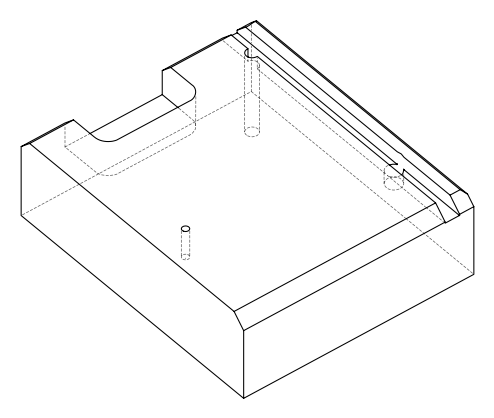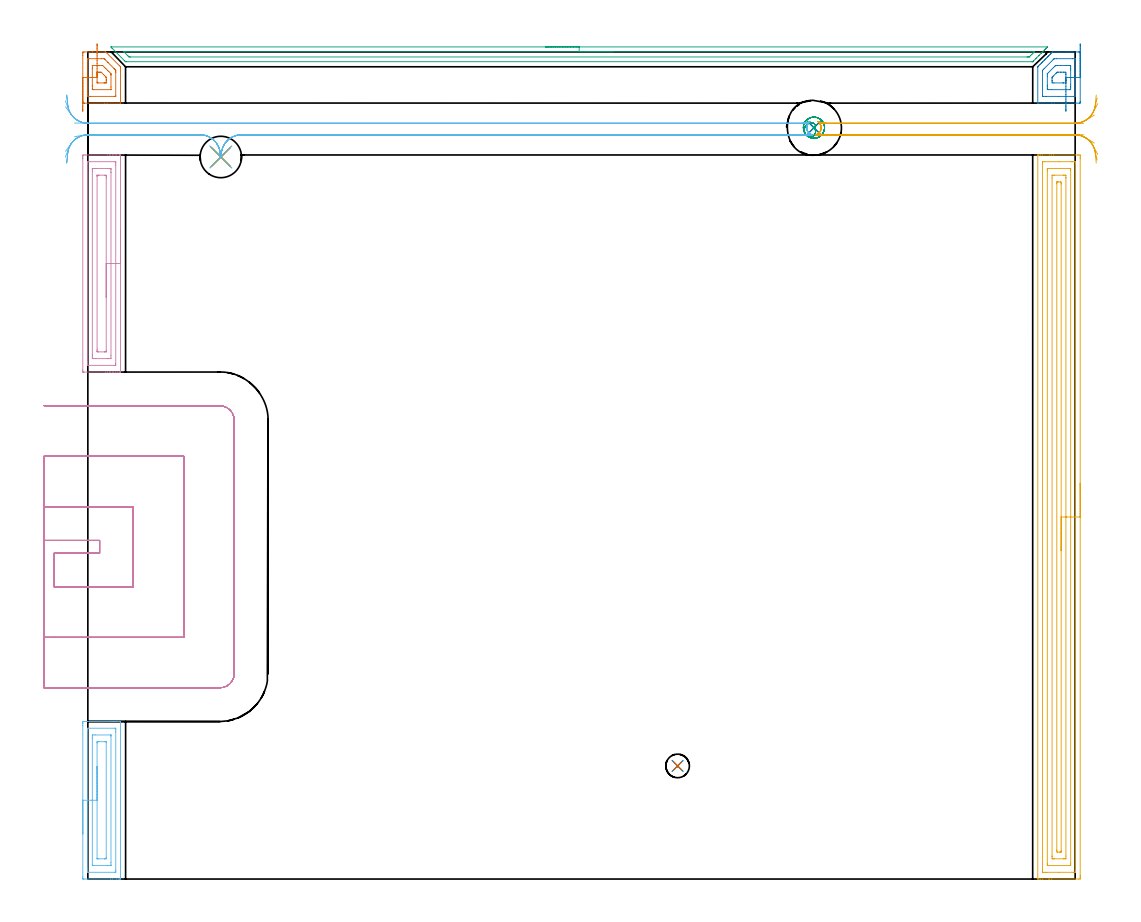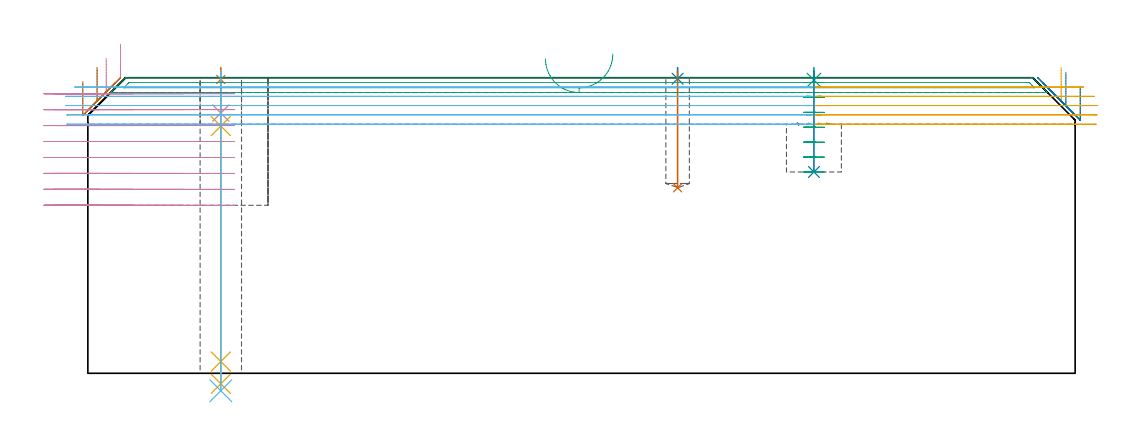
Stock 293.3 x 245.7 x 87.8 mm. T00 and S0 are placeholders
(PLAN: 18 operations, 9 tool changes, 38.6 min)
(1 SPOT_DRILL | STEP1HOLE | NXT0321_9005460120000 | 0.03 min | 2 mm3)
(2 SPOT_DRILL_1 | STEP1POCKET | NXT0321_9005460120000 | 0.03 min | 0 mm3)
(3 SPOT_DRILL_2 | STEP1POCKET_1 | NXT0321_9005460120000 | 0.03 min | 3 mm3)
(4 DRILL_BLIND_HOLE_INTO_CENTER | STEP1HOLE | NXT0301_041 | 0.05 min | 368 mm3)
(5 GUN_DRILL_THROUGH_HOLE | STEP1HOLE | UGT0307_003 | 0.44 min | 2993 mm3)
(6 DRILL_TO_ENLARGE_THROUGH_HOLE | STEP1HOLE | UGT0301_232 | 0.38 min | 7051 mm3)
(7 DRILL_BLIND_HOLE_INTO_CENTER_1 | STEP1POCKET | NXT0301_041 | 0.14 min | 1219 mm3)
(8 DRILL_BLIND_HOLE_INTO_CENTER_2 | STEP1POCKET_1 | NXT0301_128 | 0.12 min | 3036 mm3)
(9 MILL_ROUGH_BLIND_HOLE_CONTOUR | STEP1POCKET_1 | NXT0201_013 | Spiral | 0.91 min | 2800 mm3)
(10 AREA_MILL | FG_CHAMFER_SURFACE | UGT0205_001 | 2.34 min | 4838 mm3)
(11 AREA_MILL_1 | FG_CHAMFER_SURFACE_1 | UGT0205_001 | 8.83 min | 17605 mm3)
(12 AREA_MILL_2 | FG_CHAMFER_SURFACE_2 | UGT0205_001 | 1.77 min | 3329 mm3)
(13 AREA_MILL_3 | FG_CHAMFER_SURFACE_3 | UGT0205_001 | 0.73 min | 1289 mm3)
(14 AREA_MILL_4 | FG_CHAMFER_SURFACE_4 | UGT0205_001 | 0.79 min | 1636 mm3)
(15 AREA_MILL_5 | FG_CHAMFER_SURFACE_5 | UGT0205_001 | 4.56 min | 2637 mm3)
(16 MILL_SLOT | SLOT_PARTIAL_RECTANGULAR | UGT0201_094 | Follow Part, ap 5, ae 75% | 10.93 min | 206378 mm3)
(17 MILL_RECTANGULAR_SLOT | SLOT_RECTANGULAR | NXT0201_011 | Follow Part, ap 3, ae 75% | 1.83 min | 14105 mm3)
(18 MILL_RECTANGULAR_SLOT_1 | SLOT_RECTANGULAR_1 | NXT0201_011 | Follow Part, ap 3, ae 75% | 4.69 min | 42992 mm3)
(TOOL NXT0321_9005460120000 | NC Spot Drill, 142deg, 12mm, Carbide, Uncoated | D12 PA142 FL30 Z2)
(TOOL NXT0301_041 | Carbide Drill 7mm [860.1-0700-035A1-MM 2214] | D7 PA140 FL53 Z2)
(TOOL UGT0307_003 | Gun Drill 7 mm | D7 PA130 FL24 Z1)
(TOOL UGT0301_232 | Twist Drill 12.3 mm | D12.3 PA118 FL97 Z2)
(TOOL NXT0301_128 | Carbide Drill 12mm [861.1-1200-036A1-GP GC34] | D12 PA150 FL37.4 Z2)
(TOOL NXT0201_013 | ENDMILL 10mm | D10 FL30 Z4)
(TOOL UGT0205_001 | Chamfer Mill 20 x 3 x 45 deg. | D20 FL50 Z2)
(TOOL UGT0201_094 | End mill 20 mm | D20 FL38 Z4)
(TOOL NXT0201_011 | ENDMILL 12mm [2P460-1200-NA 1630] | D12 FL38 Z6)
(OP 1 SPOT_DRILL)
G17 G21 G94 G90
T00 M6
G54
G17 G0 G90 X39.5 Y214.5 S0 M3
G43 Z97.8 H0
G94 G81 G98 Z87.271 F250. R90.8
G80
M5
M2
(OP 2 SPOT_DRILL_1)
G17 G21 G94 G90
T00 M6
G54
G17 G0 G90 X175.2 Y33.6 S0 M3
G43 Z97.8 H0
G94 G81 G98 Z87.499 F250. R90.8
G80
M5
M2
(OP 3 SPOT_DRILL_2)
G17 G21 G94 G90
T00 M6
G54
G17 G0 G90 X215.7 Y223.2 S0 M3
G43 Z97.8 H0
G94 G81 G98 Z87.098 F250. R90.8
G80
M5
M2
(OP 4 DRILL_BLIND_HOLE_INTO_CENTER)
G17 G21 G94 G90
T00 M6
G54
G17 G0 G90 X39.5 Y214.5 S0 M3
G43 Z97.8 H1
G94 G81 G98 Z77.3 F250. R89.8
G80
M5
M2
(OP 5 GUN_DRILL_THROUGH_HOLE)
G17 G21 G94 G90
T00 M6
G54
G17 G0 G90 X39.5 Y214.5 M8
G43 Z97.8 H0
Z86.415
S716 M3
G94 G1 Z73.442 F125. M26
G4 X.084
Z3.5 F250.
G4 X.084
Z-3.132 F125.
G4 X.084
M5
M9
G0 Z86.415
Z97.8
M2
(OP 6 DRILL_TO_ENLARGE_THROUGH_HOLE)
G17 G21 G94 G90
T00 M6
G54
G17 G0 G90 X39.5 Y214.5 S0 M3
G43 Z97.8 H0
G94 G73 G98 Z-5.195 F250. Q11.624 R89.8
G80
M5
M2
(OP 7 DRILL_BLIND_HOLE_INTO_CENTER_1)
G17 G21 G94 G90
T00 M6
G54
G17 G0 G90 X175.2 Y33.6 S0 M3
G43 Z97.8 H1
G94 G81 G98 Z55.1 F250. R89.8
G80
M5
M2
(OP 8 DRILL_BLIND_HOLE_INTO_CENTER_2)
G17 G21 G94 G90
T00 M6
G54
G17 G0 G90 X215.7 Y223.2 S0 M3
G43 Z97.8 H1
G94 G81 G98 Z59.8 F250. R89.8
G80
M5
M2
(OP 9 MILL_ROUGH_BLIND_HOLE_CONTOUR)
G17 G21 G94 G90
T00 M6
G54
G17 G0 G90 X215.7 Y223.2 S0 M3
G43 Z97.8 H0
Z86.371
G94 G3 X216.153 Y223.89 R0.494 F250.
X215.074 Y224.645 R1.257
X213.012 Y223.348 R2.094
X213.544 Y220.904 R2.207
X217.996 Y221.044 R3.15
X213.544 Y220.904 R-3.15
X215.77 Y220.974 R1.575
X215.7 Y223.2 R1.575
G0 Z81.943
G3 X216.153 Y223.89 R0.494
X215.074 Y224.645 R1.257
X213.012 Y223.348 R2.094
X213.544 Y220.904 R2.207
X217.996 Y221.044 R3.15
X213.544 Y220.904 R-3.15
X215.77 Y220.974 R1.575
X215.7 Y223.2 R1.575
G0 Z77.514
G3 X216.153 Y223.89 R0.494
X215.074 Y224.645 R1.257
X213.012 Y223.348 R2.094
X213.544 Y220.904 R2.207
X217.996 Y221.044 R3.15
X213.544 Y220.904 R-3.15
X215.77 Y220.974 R1.575
X215.7 Y223.2 R1.575
G0 Z73.086
G3 X216.153 Y223.89 R0.494
X215.074 Y224.645 R1.257
X213.012 Y223.348 R2.094
X213.544 Y220.904 R2.207
X217.996 Y221.044 R3.15
X213.544 Y220.904 R-3.15
X215.77 Y220.974 R1.575
X215.7 Y223.2 R1.575
G0 Z68.657
G3 X216.153 Y223.89 R0.494
X215.074 Y224.645 R1.257
X213.012 Y223.348 R2.094
X213.544 Y220.904 R2.207
X217.996 Y221.044 R3.15
X213.544 Y220.904 R-3.15
X215.77 Y220.974 R1.575
X215.7 Y223.2 R1.575
G0 Z64.229
G3 X216.153 Y223.89 R0.494
X215.074 Y224.645 R1.257
X213.012 Y223.348 R2.094
X213.544 Y220.904 R2.207
X217.996 Y221.044 R3.15
X213.544 Y220.904 R-3.15
X215.77 Y220.974 R1.575
X215.7 Y223.2 R1.575
G0 Z59.8
G3 X216.153 Y223.89 R0.494
X215.074 Y224.645 R1.257
X213.012 Y223.348 R2.094
X213.544 Y220.904 R2.207
X217.996 Y221.044 R3.15
X213.544 Y220.904 R-3.15
X215.77 Y220.974 R1.575
X215.7 Y223.2 R1.575
G0 Z97.8
M5
M2
(OP 10 AREA_MILL)
G17 G21 G94 G90
T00 M6
G54
G17 G0 G90 X9.7 Y192.85 S1061 M3
G43 Z97.8 H0
G94 G1 Y192.812 Z96.928 F250.
Y192.698 Z96.063
Y192.509 Z95.212
Y192.247 Z94.38
Y191.913 Z93.574
Y191.51 Z92.8
Y191.042 Z92.064
Y190.51 Z91.372
Y189.921 Z90.729
Y189.278 Z90.14
Y188.586 Z89.608
Y187.85 Z89.14
Y187.076 Z88.737
Y186.27 Z88.403
Y185.438 Z88.141
Y184.586 Z87.952
Y183.722 Z87.838
Y182.85 Z87.8
Y150.749
X9.698 Y150.61 Z87.789
X9.585 Y150.603 Z87.677
X9.464 Y150.6 Z87.563
X8.762 Z86.861
X8.182 Z86.282
X7.598 Z85.694
X7.306 Z85.402
X6.723 Z84.82
X6.431 Z84.528
X5.849 Z83.943
X5.266 Z83.361
X-1.147 Z76.95
X-1.442 Y150.604 Z76.655
X-1.492 Y150.61 Z76.605
X-1.499 Y150.662 Z76.599
X-1.5 Y151.195 Z76.6
Y213.974
X-1.499 Y214.505 Z76.601
X-1.496 Y214.861 Z76.602
X-1.493 Y215.09 Z76.605
X-1.147 Y215.094 Z76.95
X-0.563 Y215.1 Z77.534
X5.849 Z83.943
X6.431 Z84.528
X6.723 Z84.82
X7.306 Z85.402
X7.598 Z85.694
X8.182 Z86.282
X8.472 Z86.572
X9.347 Z87.446
X9.464 Z87.563
X9.585 Y215.097 Z87.677
X9.698 Y215.09 Z87.789
X9.7 Y214.951 Z87.8
Y182.85
X8.286 Z86.386
X8.285 Y153.169 Z86.385
X8.284 Y152.978 Z86.384
X8.28 Y152.629 Z86.38
X8.279 Y152.614 Z86.379
X8.256 Y152.61 Z86.356
X8.191 Y152.604 Z86.291
X8.092 Y152.601 Z86.192
X0.098 Z78.198
X-0.037 Y152.604 Z78.063
X-0.061 Y152.607 Z78.039
X-0.079 Y152.613 Z78.021
X-0.08 Y152.641 Z78.02
X-0.084 Y152.787 Z78.016
X-0.085 Y152.978 Z78.015
X-0.086 Y153.68 Z78.014
X-0.085 Y212.531 Z78.015
X-0.084 Y212.722 Z78.016
X-0.08 Y213.071 Z78.02
X-0.079 Y213.086 Z78.021
X-0.056 Y213.09 Z78.044
X0.009 Y213.096 Z78.109
X0.108 Y213.099 Z78.208
X8.102 Z86.202
X8.237 Y213.096 Z86.337
X8.261 Y213.093 Z86.361
X8.279 Y213.087 Z86.379
X8.28 Y213.059 Z86.38
X8.284 Y212.914 Z86.384
X8.285 Y212.722 Z86.385
X8.286 Y212.02 Z86.386
Y182.85
X6.872 Z84.972
X6.871 Y155.503 Z84.971
X6.866 Y154.762 Z84.966
X6.865 Y154.618 Z84.965
X6.723 Y154.61 Z84.823
X6.007 Y154.601 Z84.107
X5.849 Y154.6 Z83.949
X2.351 Z80.451
X1.632 Y154.603 Z79.732
X1.477 Y154.61 Z79.577
X1.335 Y154.62 Z79.435
X1.332 Y154.762 Z79.432
X1.33 Y154.911 Z79.43
X1.328 Y155.653 Z79.428
Y155.805
X1.329 Y210.197 Z79.429
X1.334 Y210.938 Z79.434
X1.336 Y211.082 Z79.436
X1.477 Y211.09 Z79.577
X2.193 Y211.099 Z80.293
X2.351 Y211.1 Z80.451
X5.849 Z83.949
X6.568 Y211.097 Z84.668
X6.723 Y211.09 Z84.823
X6.865 Y211.08 Z84.965
X6.868 Y210.938 Z84.968
X6.87 Y210.789 Z84.97
X6.871 Y210.047 Z84.971
X6.872 Y209.896 Z84.972
Y182.85
X5.457 Z83.557
Y156.945
X5.455 Y156.78 Z83.555
X5.452 Y156.65 Z83.552
X5.451 Y156.615 Z83.551
X5.435 Y156.61 Z83.535
X5.385 Y156.607 Z83.485
X4.974 Y156.6 Z83.074
X4.92 Z83.02
X3.171 Y156.601 Z81.271
X2.823 Y156.61 Z80.923
X2.749 Y156.617 Z80.849
X2.746 Y156.668 Z80.846
X2.745 Y156.722 Z80.845
X2.743 Y157.037 Z80.843
Y157.437
Y208.755
X2.745 Y208.92 Z80.845
X2.748 Y209.05 Z80.848
X2.749 Y209.085 Z80.849
X2.765 Y209.09 Z80.865
X2.815 Y209.093 Z80.915
X3.226 Y209.1 Z81.326
X3.28 Z81.38
X5.029 Y209.099 Z83.129
X5.377 Y209.09 Z83.477
X5.451 Y209.083 Z83.551
X5.454 Y209.032 Z83.554
X5.455 Y208.978 Z83.555
X5.457 Y208.663 Z83.557
Y208.263
Y182.85
Y181.978 Z83.595
Y181.114 Z83.709
Y180.262 Z83.898
Y179.43 Z84.16
Y178.624 Z84.494
Y177.85 Z84.897
Y177.114 Z85.366
Y176.422 Z85.897
Y175.779 Z86.486
Y175.19 Z87.129
Y174.658 Z87.822
Y174.19 Z88.557
Y173.787 Z89.331
Y173.453 Z90.137
Y173.191 Z90.969
Y173.002 Z91.821
Y172.888 Z92.686
Y172.85 Z93.557
G0 Z97.8
M5
M2
(OP 11 AREA_MILL_1)
G17 G21 G94 G90
T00 M6
G54
G17 G0 G90 X294.8 Y117.55 S1061 M3
G43 Z97.8 H0
Z85.2
G94 G1 Y117.512 Z84.328 F250.
Y117.398 Z83.463
Y117.209 Z82.612
Y116.947 Z81.78
Y116.613 Z80.974
Y116.21 Z80.2
Y115.742 Z79.464
Y115.21 Z78.772
Y114.621 Z78.129
Y113.978 Z77.54
Y113.286 Z77.008
Y112.55 Z76.54
Y111.776 Z76.137
Y110.97 Z75.803
Y110.138 Z75.541
Y109.286 Z75.352
Y108.422 Z75.238
Y107.55 Z75.2
Y0.946
X294.799 Y0.59 Z75.201
X294.794 Y0.061 Z75.203
X294.792 Y0.008 Z75.206
X294.267 Y0. Z75.73
X286.282 Z83.713
X285.681 Z84.316
X285.395 Z84.602
X283.62 Z86.375
X283.046 Z86.953
X282.544 Z87.455
X282.229 Z87.762
X282.203 Y0.009 Z87.788
X282.2 Y0.144 Z87.8
Y214.956
X282.203 Y215.09 Z87.788
X282.227 Y215.093 Z87.764
X282.545 Y215.1 Z87.454
X283.046 Z86.953
X283.62 Z86.375
X285.682 Z84.316
X286.282 Z83.713
X286.869 Z83.126
X293.967 Z76.03
X294.267 Y215.097 Z75.73
X294.791 Y215.092 Z75.206
X294.794 Y215.039 Z75.203
X294.799 Y214.51 Z75.201
X294.8 Y213.975 Z75.2
Y107.55
X293.386 Z76.614
Y2.372
X293.38 Y2.01 Z76.62
X292.862 Y2.001 Z77.138
X288.427 Y2. Z81.573
X284.878 Z85.122
X284.507 Z85.493
X283.989 Y2.002 Z86.011
X283.62 Y2.01 Z86.38
X283.614 Y2.372 Z86.386
Y2.378
Y212.728
X283.62 Y213.09 Z86.38
X284.138 Y213.098 Z85.862
X288.573 Y213.1 Z81.427
X292.122 Z77.878
X292.493 Z77.507
X293.011 Y213.098 Z76.989
X293.38 Y213.09 Z76.62
X293.386 Y212.722 Z76.614
Y107.55
X291.972 Z78.028
X291.971 Y4.679 Z78.029
X291.969 Y4.155 Z78.031
X291.967 Y4.064 Z78.033
X291.965 Y4.022 Z78.035
X291.955 Y4.01 Z78.045
X291.914 Y4.007 Z78.086
X291.759 Y4.001 Z78.241
X285.24 Z84.76
X285.137 Y4.002 Z84.863
X285.055 Y4.006 Z84.945
X285.034 Y4.01 Z84.966
X285.032 Y4.013 Z84.968
X285.03 Y4.033 Z84.97
X285.029 Y4.155 Z84.971
Y4.523
Y210.421
X285.031 Y210.945 Z84.969
X285.033 Y211.036 Z84.967
X285.035 Y211.078 Z84.965
X285.045 Y211.09 Z84.955
X285.086 Y211.093 Z84.914
X285.241 Y211.099 Z84.759
X291.76 Y211.1 Z78.24
X291.863 Y211.098 Z78.137
X291.945 Y211.094 Z78.055
X291.966 Y211.09 Z78.034
X291.968 Y211.087 Z78.032
X291.97 Y211.067 Z78.03
X291.971 Y210.945 Z78.029
X291.972 Y210.577 Z78.028
Y107.55
X290.557 Z79.443
Y6.829
X290.551 Y6.106 Z79.449
X290.546 Y6.01 Z79.454
X290.45 Y6.005 Z79.55
X290.244 Y6.002 Z79.756
X289.831 Y6. Z80.169
X287.107 Z82.893
X286.733 Y6.002 Z83.267
X286.546 Y6.005 Z83.454
X286.459 Y6.01 Z83.541
X286.45 Y6.068 Z83.55
X286.444 Y6.667 Z83.556
X286.443 Y6.829 Z83.557
Y208.271
X286.449 Y208.994 Z83.551
X286.454 Y209.09 Z83.546
X286.55 Y209.095 Z83.45
X286.756 Y209.098 Z83.244
X287.169 Y209.1 Z82.831
X289.893 Z80.107
X290.267 Y209.098 Z79.733
X290.454 Y209.095 Z79.546
X290.541 Y209.09 Z79.459
X290.55 Y209.032 Z79.45
X290.557 Y208.433 Z79.443
Y208.271
Y107.55
X289.143 Z80.857
Y8.412
X289.141 Y8.211 Z80.859
X289.136 Y8.078 Z80.864
X289.128 Y8.009 Z80.872
X289.096 Y8.006 Z80.904
X288.944 Y8.002 Z81.056
X288.664 Y8.001 Z81.336
X288.056 Y8.01 Z81.944
X287.864 Y8.02 Z82.136
X287.859 Y8.411 Z82.141
X287.857 Y8.612 Z82.143
Y206.688
X287.86 Y206.889 Z82.14
X287.864 Y207.022 Z82.136
X287.872 Y207.091 Z82.128
X287.905 Y207.094 Z82.095
X288.056 Y207.098 Z81.944
X288.336 Y207.099 Z81.664
X288.944 Y207.09 Z81.056
X289.136 Y207.08 Z80.864
X289.141 Y206.689 Z80.859
X289.143 Y206.488 Z80.857
Y107.55
Y106.678 Z80.895
Y105.814 Z81.009
Y104.962 Z81.198
Y104.13 Z81.46
Y103.324 Z81.794
Y102.55 Z82.197
Y101.814 Z82.665
Y101.122 Z83.196
Y100.479 Z83.786
Y99.89 Z84.429
Y99.358 Z85.121
Y98.89 Z85.857
Y98.487 Z86.631
Y98.153 Z87.437
Y97.891 Z88.269
Y97.702 Z89.12
Y97.588 Z89.985
Y97.55 Z90.857
G0 Z97.8
M5
M2
(OP 12 AREA_MILL_2)
G17 G21 G94 G90
T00 M6
G54
G17 G0 G90 X-1.5 Y13.4 S1061 M3
G43 Z97.8 H0
Z86.6
G94 G1 Y13.438 Z85.728 F250.
Y13.552 Z84.863
Y13.741 Z84.012
Y14.003 Z83.18
Y14.337 Z82.374
Y14.74 Z81.6
Y15.208 Z80.864
Y15.74 Z80.172
Y16.329 Z79.529
Y16.972 Z78.94
Y17.664 Z78.408
Y18.4 Z77.94
Y19.174 Z77.537
Y19.98 Z77.203
Y20.812 Z76.941
Y21.664 Z76.752
Y22.528 Z76.638
Y23.4 Z76.6
Y45.649
X-1.499 Y46.181 Z76.601
X-1.496 Y46.539 Z76.602
X-1.493 Y46.79 Z76.604
X-1.147 Y46.8 Z76.951
X6.723 Z84.817
X7.261 Z85.358
X7.598 Z85.694
X8.136 Z86.232
X8.472 Z86.567
X9.428 Z87.528
X9.567 Y46.797 Z87.659
X9.698 Y46.79 Z87.788
X9.7 Y46.628 Z87.8
Y0.172
X9.698 Y0.01 Z87.789
X9.567 Y0.003 Z87.659
X9.428 Y0. Z87.528
X9.145 Z87.245
X8.472 Z86.567
X7.261 Z85.358
X6.723 Z84.817
X-1.147 Z76.951
X-1.42 Y0.004 Z76.678
X-1.492 Y0.01 Z76.605
X-1.499 Y0.085 Z76.599
X-1.5 Y0.619 Z76.6
Y23.4
X-0.086 Z78.014
Y44.204
X-0.085 Y44.395 Z78.015
X-0.081 Y44.745 Z78.019
X-0.079 Y44.781 Z78.021
X-0.032 Y44.79 Z78.068
X0.073 Y44.796 Z78.173
X0.206 Y44.799 Z78.306
X8.076 Z86.176
X8.233 Y44.794 Z86.333
X8.263 Y44.79 Z86.363
X8.279 Y44.78 Z86.379
X8.281 Y44.746 Z86.381
X8.285 Y44.586 Z86.385
X8.286 Y44.395 Z86.386
Y43.692
Y2.596
X8.285 Y2.405 Z86.385
X8.28 Y2.055 Z86.38
X8.279 Y2.019 Z86.379
X8.232 Y2.01 Z86.332
X8.127 Y2.004 Z86.227
X7.994 Y2.001 Z86.094
X0.124 Z78.224
X-0.033 Y2.006 Z78.067
X-0.063 Y2.01 Z78.037
X-0.079 Y2.02 Z78.021
X-0.081 Y2.054 Z78.019
X-0.085 Y2.214 Z78.015
X-0.086 Y2.405 Z78.014
Y3.108
Y23.4
X1.328 Z79.428
X1.329 Y41.866 Z79.429
X1.332 Y42.608 Z79.432
X1.335 Y42.753 Z79.435
X1.341 Y42.79 Z79.441
X1.383 Y42.794 Z79.483
X1.477 Y42.797 Z79.577
X2.163 Y42.8 Z80.263
X6.723 Z84.823
X6.786 Y42.798 Z84.886
X6.836 Y42.794 Z84.936
X6.863 Y42.79 Z84.963
X6.865 Y42.758 Z84.965
X6.87 Y42.608 Z84.97
X6.871 Y42.457 Z84.971
Y4.934
X6.868 Y4.192 Z84.968
X6.865 Y4.047 Z84.965
X6.859 Y4.01 Z84.959
X6.817 Y4.006 Z84.917
X6.723 Y4.003 Z84.823
X6.037 Y4. Z84.137
X1.477 Z79.577
X1.414 Y4.002 Z79.514
X1.364 Y4.006 Z79.464
X1.337 Y4.01 Z79.437
X1.335 Y4.042 Z79.435
X1.33 Y4.192 Z79.43
X1.329 Y4.343 Z79.429
X1.328 Y23.4 Z79.428
X2.743 Z80.843
Y40.421
X2.744 Y40.585 Z80.844
X2.748 Y40.717 Z80.848
X2.752 Y40.79 Z80.852
X2.799 Y40.793 Z80.899
X3.226 Y40.8 Z81.326
X3.246 Z81.346
X4.995 Z83.095
X5.396 Y40.793 Z83.496
X5.442 Y40.79 Z83.542
X5.45 Y40.763 Z83.55
X5.455 Y40.711 Z83.555
X5.457 Y40.659 Z83.557
Y6.379
X5.456 Y6.214 Z83.556
X5.452 Y6.083 Z83.552
X5.448 Y6.01 Z83.548
X5.401 Y6.007 Z83.501
X4.974 Y6. Z83.074
X4.954 Z83.054
X3.205 Z81.305
X2.804 Y6.007 Z80.904
X2.758 Y6.01 Z80.858
X2.749 Y6.037 Z80.849
X2.745 Y6.089 Z80.845
X2.743 Y6.141 Z80.843
Y23.4
Y24.272 Z80.881
Y25.136 Z80.995
Y25.988 Z81.183
Y26.82 Z81.446
Y27.626 Z81.78
Y28.4 Z82.182
Y29.136 Z82.651
Y29.828 Z83.182
Y30.471 Z83.772
Y31.06 Z84.415
Y31.592 Z85.107
Y32.06 Z85.843
Y32.463 Z86.616
Y32.797 Z87.422
Y33.059 Z88.254
Y33.248 Z89.106
Y33.362 Z89.971
Y33.4 Z90.843
G0 Z97.8
M5
M2
(OP 13 AREA_MILL_3)
G17 G21 G94 G90
T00 M6
G54
G17 G0 G90 X-1.5 Y228.1 S1061 M3
G43 Z97.8 H0
Z86.6
G94 G1 Y228.138 Z85.728 F250.
Y228.252 Z84.864
Y228.441 Z84.012
Y228.703 Z83.18
Y229.037 Z82.374
Y229.44 Z81.6
Y229.908 Z80.864
Y230.44 Z80.172
Y231.029 Z79.529
Y231.672 Z78.94
Y232.364 Z78.408
Y233.1 Z77.94
Y233.874 Z77.537
Y234.68 Z77.203
Y235.512 Z76.941
Y236.364 Z76.752
Y237.228 Z76.638
Y238.1 Z76.6
Y244.659
X-1.498 Y245.187 Z76.602
X-1.494 Y245.539
X-1.491 Y245.69 Z76.605
X-1.147 Y245.7 Z76.948
X0.602 Z78.696
X1.338 Z79.436
X1.477 Z79.575
X5.078 Z83.178
X5.254 Y245.695 Z83.352
X5.307 Y245.69 Z83.403
X5.412 Y245.588 Z83.508
X5.518 Y245.482 Z83.617
X9.347 Y241.654 Z87.446
X9.647 Y241.351 Z87.743
X9.696 Y241.294 Z87.789
X9.7 Y241.201 Z87.8
Y230.57
X9.696 Y230.51 Z87.791
X9.588 Y230.5 Z87.686
X5.71 Z83.809
X4.974 Z83.068
X-1.086 Y230.501 Z77.01
X-1.147 Y230.502 Z76.949
X-1.491 Y230.51 Z76.605
X-1.497 Y231.013 Z76.603
X-1.5 Y231.371 Z76.6
Y238.1
X-0.086 Z78.014
Y243.226
X-0.085 Y243.415 Z78.015
X-0.083 Y243.589 Z78.017
X-0.081 Y243.675 Z78.019
X-0.08 Y243.689 Z78.02
X-0.04 Y243.692 Z78.06
X0.04 Y243.696 Z78.14
X0.321 Y243.7 Z78.421
X4.1 Y243.699 Z82.2
X4.697 Y243.696 Z82.797
X4.832 Y243.69 Z82.932
X4.974 Y243.564 Z83.074
X5.132 Y243.415 Z83.232
X5.849 Y242.701 Z83.949
X6.021 Y242.529 Z84.121
X7.793 Y240.758 Z85.893
X7.993 Y240.556 Z86.093
X8.128 Y240.417 Z86.228
X8.236 Y240.302 Z86.336
X8.279 Y240.251 Z86.379
X8.28 Y240.234 Z86.38
X8.284 Y240.062 Z86.384
X8.285 Y239.872 Z86.385
X8.286 Y239.683 Z86.386
X8.285 Y232.785 Z86.385
X8.284 Y232.611 Z86.384
X8.281 Y232.525 Z86.381
X8.28 Y232.511 Z86.38
X8.24 Y232.508 Z86.34
X8.16 Y232.504 Z86.26
X7.879 Y232.5 Z85.979
X0.602 Y232.501 Z78.702
X0.006 Y232.503 Z78.106
X-0.055 Y232.51 Z78.045
X-0.079 Y232.515 Z78.021
X-0.082 Y232.592 Z78.018
X-0.084 Y232.785 Z78.016
X-0.086 Y233.482 Z78.014
Y233.671
Y238.1
X1.328 Z79.428
Y240.758
X1.329 Y240.908 Z79.429
X1.331 Y241.643 Z79.431
X1.333 Y241.679 Z79.433
X1.334 Y241.69 Z79.434
X1.365 Y241.694 Z79.465
X1.422 Y241.699 Z79.522
X3.226 Y241.7 Z81.326
X4.047 Y241.697 Z82.147
X4.1 Y241.691 Z82.2
X4.445 Y241.643 Z82.545
X4.974 Y241.122 Z83.074
X5.343 Y240.758 Z83.443
X5.849 Y240.252 Z83.949
X6.229 Y239.872 Z84.329
X6.723 Y239.374 Z84.823
X6.817 Y239.275 Z84.917
X6.862 Y239.227 Z84.962
X6.866 Y239.136 Z84.966
X6.869 Y238.986 Z84.969
X6.871 Y238.836 Z84.971
Y235.292
X6.869 Y234.557 Z84.969
X6.867 Y234.521 Z84.967
X6.866 Y234.51 Z84.966
X6.835 Y234.506 Z84.935
X6.778 Y234.501 Z84.878
X1.532 Z79.632
X1.477 Y234.502 Z79.577
X1.421 Y234.507 Z79.521
X1.335 Y234.516 Z79.435
X1.333 Y234.557 Z79.433
X1.331 Y234.704 Z79.431
X1.329 Y235.442 Z79.429
X1.328 Y235.593 Z79.428
Y238.1
X2.743 Z80.843
Y238.589
Y238.986
X2.745 Y239.473 Z80.845
X2.748 Y239.638 Z80.848
X2.75 Y239.688 Z80.85
X2.786 Y239.691 Z80.886
X2.873 Y239.695 Z80.973
X3.226 Y239.699 Z81.326
X3.396 Z81.496
X3.747 Y239.694 Z81.847
X3.923 Y239.69 Z82.023
X3.969 Y239.671 Z82.069
X4.018 Y239.626 Z82.118
X4.1 Y239.548 Z82.2
X4.665 Y238.986 Z82.765
X4.974 Y238.677 Z83.074
X5.26 Y238.388 Z83.36
X5.403 Y238.24 Z83.503
X5.437 Y238.203 Z83.537
X5.45 Y238.167 Z83.55
X5.452 Y238.1 Z83.552
X5.456 Y237.612 Z83.556
X5.457 Y237.214 Z83.557
X5.455 Y236.727 Z83.555
X5.452 Y236.562 Z83.552
X5.45 Y236.512 Z83.55
X5.414 Y236.509 Z83.514
X5.327 Y236.505 Z83.427
X4.974 Y236.501 Z83.074
X4.805 Y236.5 Z82.905
X3.055 Y236.501 Z81.155
X2.846 Y236.508 Z80.946
X2.749 Y236.512 Z80.849
X2.748 Y236.565 Z80.848
X2.744 Y236.816 Z80.844
X2.743 Y238.1 Z80.843
Y238.972 Z80.881
Y239.836 Z80.995
Y240.688 Z81.183
Y241.52 Z81.446
Y242.326 Z81.78
Y243.1 Z82.182
Y243.836 Z82.651
Y244.528 Z83.182
Y245.171 Z83.772
Y245.76 Z84.415
Y246.291 Z85.107
Y246.76 Z85.843
Y247.163 Z86.617
Y247.497 Z87.423
Y247.759 Z88.255
Y247.948 Z89.106
Y248.062 Z89.971
Y248.1 Z90.843
G0 Z97.8
M5
M2
(OP 14 AREA_MILL_4)
G17 G21 G94 G90
T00 M6
G54
G17 G0 G90 X294.8 Y248.1 S1061 M3
G43 Z97.8 H0
Z85.2
G94 G1 Y248.062 Z84.328 F250.
Y247.948 Z83.464
Y247.759 Z82.612
Y247.497 Z81.78
Y247.163 Z80.974
Y246.76 Z80.2
Y246.292 Z79.464
Y245.76 Z78.772
Y245.171 Z78.129
Y244.528 Z77.54
Y243.836 Z77.008
Y243.1 Z76.54
Y242.326 Z76.137
Y241.52 Z75.803
Y240.688 Z75.541
Y239.836 Z75.352
Y238.972 Z75.238
Y238.1 Z75.2
Y231.013
X294.795 Y230.654 Z75.202
X294.791 Y230.51 Z75.205
X294.641 Y230.5 Z75.355
X287.169 Z82.825
X286.422 Z83.576
X286.282 Z83.716
X282.368 Z87.63
X282.213 Y230.507 Z87.781
X282.204 Y230.509 Z87.79
X282.2 Y230.57 Z87.8
Y241.2
X282.204 Y241.295 Z87.789
X282.224 Y241.321 Z87.77
X282.435 Y241.535 Z87.564
X282.837 Y241.939 Z87.16
X283.176 Y242.278 Z86.821
X283.305 Y242.405 Z86.695
X283.429 Y242.529 Z86.571
X283.62 Y242.721 Z86.378
X283.723 Y242.825 Z86.274
X284.064 Y243.165 Z85.934
X284.197 Y243.297 Z85.803
X284.315 Y243.415 Z85.685
X284.507 Y243.608 Z85.49
X284.609 Y243.71 Z85.388
X284.951 Y244.052 Z85.046
X285.088 Y244.188 Z84.912
X285.201 Y244.301 Z84.799
X285.395 Y244.496 Z84.603
X285.495 Y244.596 Z84.503
X285.838 Y244.94 Z84.159
X285.979 Y245.079 Z84.02
X286.087 Y245.187 Z83.913
X286.579 Y245.68 Z83.419
X286.6 Y245.694 Z83.397
X286.609 Y245.7 Z83.389
X288.662 Z81.336
X290.859 Z79.139
X291.605 Z78.388
X294.267 Z75.728
X294.644 Y245.696 Z75.352
X294.791 Y245.69 Z75.205
X294.798 Y245.542 Z75.198
X294.8 Y245.187 Z75.2
Y238.1
X293.386 Z76.614
Y234.557
Y232.779
X293.38 Y232.51 Z76.62
X292.776 Y232.501 Z77.224
X288.342 Y232.5 Z81.658
X284.792 Z85.208
X284.507 Y232.501 Z85.493
X283.902 Y232.503 Z86.098
X283.62 Y232.51 Z86.38
X283.614 Y232.785 Z86.386
Y232.791
Y239.872
X283.62 Y240.258 Z86.38
X283.866 Y240.512 Z86.134
X284.108 Y240.758 Z85.892
X286.766 Y243.415 Z83.234
X286.971 Y243.613 Z83.029
X287.036 Y243.675 Z82.964
X287.169 Y243.69 Z82.831
X287.772 Y243.699 Z82.228
X292.493 Z77.507
X293.098 Y243.697 Z76.902
X293.38 Y243.69 Z76.62
X293.386 Y243.409 Z76.614
Y238.1
X291.972 Z78.028
Y235.963
X291.971 Y235.442 Z78.029
X291.97 Y235.078 Z78.03
X291.966 Y234.557 Z78.034
X291.965 Y234.52 Z78.035
X291.831 Y234.509 Z78.169
X291.719 Y234.502 Z78.281
X291.662 Y234.5 Z78.338
X291.605 Z78.395
X286.338 Z83.662
X285.448 Y234.503 Z84.552
X285.395 Y234.508 Z84.605
X285.036 Y234.557 Z84.964
X285.032 Y234.919 Z84.968
X285.029 Y235.442 Z84.971
Y235.808
Y238.465
X285.031 Y238.986 Z84.969
X285.034 Y239.168 Z84.966
X285.035 Y239.211 Z84.965
X285.051 Y239.24 Z84.949
X285.094 Y239.286 Z84.906
X285.395 Y239.594 Z84.605
X286.863 Y241.063 Z83.137
X287.169 Y241.368 Z82.831
X287.309 Y241.504 Z82.691
X287.455 Y241.643 Z82.545
X288.003 Y241.697 Z81.997
X288.056 Y241.698 Z81.944
X288.887 Y241.7 Z81.113
X290.661 Z79.339
X291.552 Y241.697 Z78.448
X291.605 Y241.692 Z78.395
X291.965 Y241.643 Z78.035
X291.968 Y241.281 Z78.032
X291.971 Y240.758 Z78.029
Y240.392
X291.972 Y238.1 Z78.028
X290.557 Z79.443
X290.556 Y237.376 Z79.444
X290.553 Y237.214 Z79.447
X290.539 Y236.507 Z79.461
X289.831 Y236.501 Z80.169
X289.659 Y236.5 Z80.342
X286.996 Y236.501 Z83.004
X286.457 Y236.51 Z83.543
X286.446 Y237.05 Z83.554
X286.444 Y237.214 Z83.556
X286.445 Y237.937 Z83.555
X286.447 Y238.1 Z83.553
X286.45 Y238.185 Z83.55
X286.516 Y238.258 Z83.484
X286.623 Y238.371 Z83.377
X286.759 Y238.509 Z83.241
X287.645 Y239.396 Z82.355
X287.783 Y239.532 Z82.217
X287.894 Y239.637 Z82.106
X287.929 Y239.669 Z82.071
X287.969 Y239.682 Z82.031
X288.056 Y239.69 Z81.944
X288.231 Y239.697 Z81.769
X288.944 Y239.7 Z81.056
X289.116 Z80.884
X289.831 Y239.699 Z80.169
X290.004 Z79.996
X290.544 Y239.69 Z79.456
X290.554 Y239.149 Z79.446
X290.556 Y238.986 Z79.444
X290.557 Y238.261 Z79.443
Y238.1
Y237.228 Z79.481
Y236.364 Z79.595
X290.556 Y235.512 Z79.784
Y234.68 Z80.047
Y233.874 Z80.381
Y233.1 Z80.784
X290.555 Y232.365 Z81.253
Y231.673 Z81.784
Y231.03 Z82.374
Y230.441 Z83.017
Y229.91 Z83.71
X290.554 Y229.441 Z84.446
Y229.039 Z85.22
Y228.705 Z86.026
Y228.443 Z86.858
Y228.255 Z87.709
Y228.141 Z88.574
Y228.103 Z89.446
G0 Z97.8
M5
M2
(OP 15 AREA_MILL_5)
G17 G21 G94 G90
T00 M6
G54
G17 G0 G90 X135.95 Y247.2 S1061 M3
G43 Z97.8 H0
Z93.4
G94 G1 X135.988 Z92.528 F250.
X136.102 Z91.663
X136.291 Z90.812
X136.553 Z89.98
X136.887 Z89.174
X137.29 Z88.4
X137.759 Z87.664
X138.29 Z86.972
X138.879 Z86.329
X139.522 Z85.739
X140.214 Z85.208
X140.95 Z84.74
X141.724 Z84.337
X142.53 Z84.003
X143.362 Z83.741
X144.214 Z83.552
X145.078 Z83.438
X145.95 Z83.4
X285.073
X285.083 Y247.195 Z83.404
X285.073 Y247.175 Z83.424
X285.014 Y247.113 Z83.486
X284.775 Y246.873 Z83.724
X284.662 Y246.761 Z83.836
X284.477 Y246.577 Z84.023
X284.34 Y246.44 Z84.16
X284.222 Y246.321 Z84.276
X284.179 Y246.278 Z84.32
X283.497 Y245.597 Z85.003
X283.342 Y245.44 Z85.156
X283.285 Y245.384 Z85.214
X282.653 Y244.753 Z85.847
X282.461 Y244.56 Z86.037
X281.81 Y243.91 Z86.69
X281.581 Y243.679 Z86.917
X280.967 Y243.067 Z87.533
X280.902 Y243.001 Z87.598
X280.701 Y242.799 Z87.794
X280.699
X280.457 Y242.8 Z87.8
X11.445
X11.201 Y242.799 Z87.794
X11.198
X10.998 Y243.001 Z87.598
X7.16 Y246.84 Z83.76
X6.976 Y247.026 Z83.573
X6.819 Y247.193 Z83.406
X6.976 Y247.2 Z83.4
X145.95
Y245.786 Z84.814
X280.902
X281. Y245.784 Z84.816
X281.169 Y245.779 Z84.821
X281.213 Y245.773 Z84.827
X281.203 Y245.76 Z84.84
X281.117 Y245.669 Z84.931
X281.001 Y245.55 Z85.05
X280.902 Y245.451 Z85.149
X280.451 Y245. Z85.6
X280.008 Y244.558 Z86.042
X279.786 Y244.339 Z86.261
X279.686 Y244.245 Z86.355
X279.658 Y244.221 Z86.379
X279.612 Y244.218 Z86.382
X279.513 Y244.216 Z86.384
X279.114 Y244.214 Z86.386
X279.018
X12.689 Y244.215 Z86.385
X12.291 Y244.22 Z86.38
X12.246 Y244.221 Z86.379
X12.17 Y244.289 Z86.311
X12.045 Y244.408 Z86.192
X11.892 Y244.558 Z86.042
X10.724 Y245.726 Z84.874
X10.687 Y245.768 Z84.832
X10.679 Y245.78 Z84.82
X10.68 Y245.781 Z84.819
X10.713 Y245.783 Z84.817
X10.998 Y245.786 Z84.814
X11.094
X145.95
X146.822 Z84.852
X147.687 Z84.966
X148.538 Z85.155
X149.37 Z85.417
X150.176 Z85.751
X150.95 Z86.154
X151.686 Z86.623
X152.378 Z87.154
X153.021 Z87.743
X153.61 Z88.386
X154.142 Z89.078
X154.61 Z89.814
X155.013 Z90.588
X155.347 Z91.394
X155.609 Z92.226
X155.798 Z93.078
X155.912 Z93.943
X155.95 Z94.814
G0 Z97.8
M5
M2
(OP 16 MILL_SLOT)
G17 G21 G94 G90
T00 M6
G54
G17 G0 G90 X-13. Y100.6 S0 M3
G43 Z97.8 H0
Z83.062
G94 G1 X-10. F250.
X3.5 F500.
Y96.8
X-10.
Y86.8
X13.5
Y110.6
X-10.
X-13. F250.
Y71.8
X-10.
X28.5 F500.
Y125.6
X-10.
X-13. F250.
Y56.8
X-10.
X39.2 F500.
G3 X43.5 Y61.1 R4.3
G1 Y136.3
G3 X39.2 Y140.6 R4.3
G1 X-10.
X-13. F250.
G0 Y100.6 Z78.325
G1 X-10.
X3.5 F500.
Y96.8
X-10.
Y86.8
X13.5
Y110.6
X-10.
X-13. F250.
Y71.8
X-10.
X28.5 F500.
Y125.6
X-10.
X-13. F250.
Y56.8
X-10.
X39.2 F500.
G3 X43.5 Y61.1 R4.3
G1 Y136.3
G3 X39.2 Y140.6 R4.3
G1 X-10.
X-13. F250.
G0 Y100.6 Z73.587
G1 X-10.
X3.5 F500.
Y96.8
X-10.
Y86.8
X13.5
Y110.6
X-10.
X-13. F250.
Y71.8
X-10.
X28.5 F500.
Y125.6
X-10.
X-13. F250.
Y56.8
X-10.
X39.2 F500.
G3 X43.5 Y61.1 R4.3
G1 Y136.3
G3 X39.2 Y140.6 R4.3
G1 X-10.
X-13. F250.
G0 Y100.6 Z68.85
G1 X-10.
X3.5 F500.
Y96.8
X-10.
Y86.8
X13.5
Y110.6
X-10.
X-13. F250.
Y71.8
X-10.
X28.5 F500.
Y125.6
X-10.
X-13. F250.
Y56.8
X-10.
X39.2 F500.
G3 X43.5 Y61.1 R4.3
G1 Y136.3
G3 X39.2 Y140.6 R4.3
G1 X-10.
X-13. F250.
G0 Y100.6 Z64.112
G1 X-10.
X3.5 F500.
Y96.8
X-10.
Y86.8
X13.5
Y110.6
X-10.
X-13. F250.
Y71.8
X-10.
X28.5 F500.
Y125.6
X-10.
X-13. F250.
Y56.8
X-10.
X39.2 F500.
G3 X43.5 Y61.1 R4.3
G1 Y136.3
G3 X39.2 Y140.6 R4.3
G1 X-10.
X-13. F250.
G0 Y100.6 Z59.375
G1 X-10.
X3.5 F500.
Y96.8
X-10.
Y86.8
X13.5
Y110.6
X-10.
X-13. F250.
Y71.8
X-10.
X28.5 F500.
Y125.6
X-10.
X-13. F250.
Y56.8
X-10.
X39.2 F500.
G3 X43.5 Y61.1 R4.3
G1 Y136.3
G3 X39.2 Y140.6 R4.3
G1 X-10.
X-13. F250.
G0 Y100.6 Z54.637
G1 X-10.
X3.5 F500.
Y96.8
X-10.
Y86.8
X13.5
Y110.6
X-10.
X-13. F250.
Y71.8
X-10.
X28.5 F500.
Y125.6
X-10.
X-13. F250.
Y56.8
X-10.
X39.2 F500.
G3 X43.5 Y61.1 R4.3
G1 Y136.3
G3 X39.2 Y140.6 R4.3
G1 X-10.
X-13. F250.
G0 Y100.6 Z49.9
G1 X-10.
X3.5 F500.
Y96.8
X-10.
Y86.8
X13.5
Y110.6
X-10.
X-13. F250.
Y71.8
X-10.
X28.5 F500.
Y125.6
X-10.
X-13. F250.
Y56.8
X-10.
X39.2 F500.
G3 X43.5 Y61.1 R4.3
G1 Y136.3
G3 X39.2 Y140.6 R4.3
G1 X-10.
X-13. F250.
G0 Z97.8
M5
M2
(OP 17 MILL_RECTANGULAR_SLOT)
G17 G21 G94 G90
T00 M6
G54
G17 G0 G90 X295.825 Y224.5 S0 M3
G43 Z97.8 H1
Z85.04
G94 G1 X292.825 F250.
X219.324 F500.
G2 X216.817 Y225.049 R6.
G1 X216.812 Y225.04
G2 X217.151 Y224.787 R2.15
G1 X217.173 Y224.77
X217.211 Y224.73
G2 X217.499 Y224.377 R2.15
G1 X217.52 Y224.351
X217.553 Y224.29
G2 X217.752 Y223.841 R2.15
G1 X217.762 Y223.819
X217.766 Y223.795
G2 X217.847 Y223.321 R2.15
G1 X217.854 Y223.256
X217.85 Y223.218
G2 X217.801 Y222.742 R2.15
G1 X217.796 Y222.702
X217.781 Y222.66
G2 X217.618 Y222.228 R2.15
G1 X217.607 Y222.202
X217.589 Y222.172
G2 X217.291 Y221.754 R2.15
G1 X217.27 Y221.727
X217.23 Y221.689
G2 X216.879 Y221.402 R2.15
G1 X216.852 Y221.381
X216.803 Y221.355
G2 X216.338 Y221.147 R2.15
G1 X216.309 Y221.135
X216.281 Y221.13
X216.142 Y221.096
X292.824 Y221.1
X295.824 F250.
G0 Z97.8
X299.001 Y226.965
Z82.28
G1 X296.447 Y225.391
G2 X293.3 Y224.5 R6. F500.
G1 X219.324
G2 X216.817 Y225.049 R6.
G1 X216.812 Y225.04
G2 X217.151 Y224.787 R2.15
G1 X217.173 Y224.77
X217.209 Y224.731
G2 X217.499 Y224.377 R2.15
G1 X217.52 Y224.351
X217.553 Y224.29
G2 X217.752 Y223.841 R2.15
G1 X217.762 Y223.819
X217.766 Y223.795
G2 X217.847 Y223.321 R2.15
G1 X217.854 Y223.256
X217.85 Y223.218
G2 X217.801 Y222.742 R2.15
G1 X217.796 Y222.702
X217.781 Y222.66
G2 X217.618 Y222.228 R2.15
G1 X217.607 Y222.202
X217.589 Y222.172
G2 X217.291 Y221.754 R2.15
G1 X217.27 Y221.727
X217.23 Y221.689
G2 X216.879 Y221.402 R2.15
G1 X216.852 Y221.381
X216.803 Y221.355
G2 X216.338 Y221.147 R2.15
G1 X216.309 Y221.135
X216.281 Y221.13
X216.142 Y221.096
X293.3 Y221.1
G2 X296.445 Y220.209 R6.
G1 X299. Y218.637 F250.
G0 Z97.8
X300.006 Y230.332
Z79.52
G1 X298.597 Y227.683
G2 X293.3 Y224.5 R6. F500.
G1 X219.324
G2 X216.817 Y225.049 R6.
G1 X216.812 Y225.04
G2 X217.15 Y224.788 R2.15
G1 X217.207 Y224.734
G2 X217.502 Y224.372 R2.15
G1 X217.522 Y224.349
X217.553 Y224.29
G2 X217.752 Y223.841 R2.15
G1 X217.762 Y223.819
X217.766 Y223.795
G2 X217.847 Y223.321 R2.15
G1 X217.854 Y223.256
X217.85 Y223.218
G2 X217.801 Y222.742 R2.15
G1 X217.796 Y222.702
X217.781 Y222.66
G2 X217.618 Y222.228 R2.15
G1 X217.606 Y222.199
X217.584 Y222.164
G2 X217.291 Y221.754 R2.15
G1 X217.27 Y221.727
X217.23 Y221.689
G2 X216.879 Y221.402 R2.15
G1 X216.853 Y221.381
X216.803 Y221.355
G2 X216.338 Y221.147 R2.15
G1 X216.309 Y221.135
X216.281 Y221.13
X216.142 Y221.096
X293.3 Y221.1
G2 X298.597 Y217.918 R6.
G1 X300.006 Y215.269 F250.
G0 X299.837 Y232.004 Z76.76
G1 X299.132 Y229.089
G2 X293.3 Y224.5 R6. F500.
G1 X219.324
G2 X216.817 Y225.049 R6.
G1 X216.812 Y225.04
G2 X217.15 Y224.788 R2.15
G1 X217.207 Y224.734
G2 X217.502 Y224.372 R2.15
G1 X217.522 Y224.349
X217.553 Y224.29
G2 X217.752 Y223.841 R2.15
G1 X217.762 Y223.819
X217.766 Y223.795
G2 X217.847 Y223.321 R2.15
G1 X217.854 Y223.256
X217.85 Y223.218
G2 X217.801 Y222.742 R2.15
G1 X217.796 Y222.702
X217.781 Y222.66
G2 X217.618 Y222.228 R2.15
G1 X217.606 Y222.199
X217.584 Y222.164
G2 X217.291 Y221.754 R2.15
G1 X217.27 Y221.727
X217.23 Y221.689
G2 X216.879 Y221.402 R2.15
G1 X216.853 Y221.381
X216.803 Y221.355
G2 X216.338 Y221.147 R2.15
G1 X216.309 Y221.135
X216.281 Y221.13
X216.142 Y221.096
X293.3 Y221.1
G2 X299.135 Y216.496 R6.
G1 X299.833 Y213.579 F250.
G0 X299.57 Y232.886 Z74.
G1 X299.27 Y229.901
G2 X293.3 Y224.5 R6. F500.
G1 X219.324
G2 X216.817 Y225.049 R6.
G1 X216.812 Y225.04
G2 X217.15 Y224.788 R2.15
G1 X217.21 Y224.73
G2 X217.5 Y224.376 R2.15
G1 X217.52 Y224.351
X217.553 Y224.29
G2 X217.752 Y223.841 R2.15
G1 X217.762 Y223.819
X217.766 Y223.795
G2 X217.847 Y223.321 R2.15
G1 X217.854 Y223.256
X217.85 Y223.218
G2 X217.801 Y222.742 R2.15
G1 X217.796 Y222.702
X217.781 Y222.66
G2 X217.62 Y222.232 R2.15
G1 X217.605 Y222.198
X217.584 Y222.164
G2 X217.291 Y221.754 R2.15
G1 X217.27 Y221.727
X217.23 Y221.689
G2 X216.879 Y221.402 R2.15
G1 X216.853 Y221.381
X216.803 Y221.355
G2 X216.338 Y221.147 R2.15
G1 X216.311 Y221.135
X216.285 Y221.131
X216.142 Y221.096
X293.3 Y221.1
G2 X299.27 Y215.699 R6.
G1 X299.57 Y212.714 F250.
G0 Z97.8
M5
M2
(OP 18 MILL_RECTANGULAR_SLOT_1)
G17 G21 G94 G90
T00 M6
G54
G17 G0 G90 X-3.93 Y220.537 S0 M3
G43 Z97.8 H1
Z85.04
G94 G1 X-0.969 Y221.021 F250.
G2 X0. Y221.1 R6. F500.
G1 X33.379
G2 X39.356 Y214.569 R6.
G1 X39.365 Y214.565
G2 X39.635 Y214.565 R0.15
G1 X39.644 Y214.569
G2 X45.621 Y221.1 R6.
G1 X215.131
X215.162 Y221.097
X215.188 Y221.112
G2 X214.724 Y221.283 R2.151
G1 X214.708 Y221.289
X214.682 Y221.306
G2 X214.268 Y221.596 R2.15
G1 X214.228 Y221.625
X214.197 Y221.662
G2 X213.878 Y222.059 R2.15
G1 X213.864 Y222.077
X213.849 Y222.107
G2 X213.648 Y222.558 R2.15
G1 X213.639 Y222.579
X213.635 Y222.602
G2 X213.553 Y223.078 R2.15
G1 X213.546 Y223.14
X213.55 Y223.179
G2 X213.599 Y223.658 R2.15
G1 X213.602 Y223.681
X213.61 Y223.706
G2 X213.78 Y224.168 R2.15
G1 X213.79 Y224.194
X213.819 Y224.241
G2 X214.097 Y224.633 R2.15
G1 X214.126 Y224.672
X214.165 Y224.705
G2 X214.544 Y225.013 R2.15
G1 X214.514 Y225.018
G2 X212.076 Y224.5 R6.
G1 X0.
G2 X-0.978 Y224.58 R6.
G1 X-3.978 F250.
G0 Z97.8
X-6.621 Y216.175
Z82.28
G1 X-4.867 Y218.609
G2 X0. Y221.1 R6. F500.
G1 X33.379
G2 X39.356 Y214.569 R6.
G1 X39.365 Y214.565
G2 X39.635 Y214.565 R0.15
G1 X39.644 Y214.569
G2 X45.621 Y221.1 R6.
G1 X215.131
X215.162 Y221.097
X215.188 Y221.112
G2 X214.731 Y221.281 R2.15
G1 X214.708 Y221.289
X214.682 Y221.306
G2 X214.268 Y221.596 R2.15
G1 X214.228 Y221.625
X214.197 Y221.662
G2 X213.878 Y222.059 R2.15
G1 X213.864 Y222.077
X213.849 Y222.107
G2 X213.648 Y222.558 R2.15
G1 X213.639 Y222.579
X213.635 Y222.602
G2 X213.553 Y223.078 R2.15
G1 X213.546 Y223.14
X213.55 Y223.179
G2 X213.599 Y223.658 R2.15
G1 X213.602 Y223.681
X213.61 Y223.706
G2 X213.783 Y224.174 R2.15
G1 X213.792 Y224.198
X213.819 Y224.241
G2 X214.097 Y224.633 R2.15
G1 X214.126 Y224.672
X214.165 Y224.705
G2 X214.544 Y225.013 R2.15
G1 X214.514 Y225.018
G2 X212.076 Y224.5 R6.
G1 X0.
G2 X-4.864 Y226.987 R6.
G1 X-6.621 Y229.42 F250.
G0 X-6.674 Y214.425 Z79.52
G1 X-5.609 Y217.229
G2 X0. Y221.1 R6. F500.
G1 X33.379
G2 X39.356 Y214.569 R6.
G1 X39.365 Y214.565
G2 X39.635 Y214.565 R0.15
G1 X39.644 Y214.569
G2 X45.621 Y221.1 R6.
G1 X215.131
X215.162 Y221.097
X215.188 Y221.112
G2 X214.731 Y221.281 R2.15
G1 X214.708 Y221.289
X214.682 Y221.306
G2 X214.268 Y221.596 R2.15
G1 X214.228 Y221.625
X214.197 Y221.662
G2 X213.878 Y222.059 R2.15
G1 X213.864 Y222.077
X213.848 Y222.108
G2 X213.648 Y222.558 R2.15
G1 X213.639 Y222.579
X213.635 Y222.602
G2 X213.553 Y223.078 R2.15
G1 X213.546 Y223.141
X213.55 Y223.181
G2 X213.599 Y223.657 R2.15
G1 X213.602 Y223.683
X213.612 Y223.712
G2 X213.783 Y224.174 R2.15
G1 X213.792 Y224.198
X213.82 Y224.243
G2 X214.096 Y224.632 R2.15
G1 X214.126 Y224.673
X214.166 Y224.706
G2 X214.543 Y225.012 R2.15
G1 X214.513 Y225.017
G2 X212.076 Y224.5 R6.
G1 X0.
G2 X-5.611 Y228.374 R6.
G1 X-6.674 Y231.179 F250.
G0 X-6.275 Y212.73 Z76.76
G1 X-5.969 Y215.714
G2 X0. Y221.1 R6. F500.
G1 X33.379
G2 X39.356 Y214.569 R6.
G1 X39.365 Y214.565
G2 X39.635 Y214.565 R0.15
G1 X39.644 Y214.569
G2 X45.621 Y221.1 R6.
G1 X215.131
X215.162 Y221.097
X215.188 Y221.112
G2 X214.731 Y221.281 R2.15
G1 X214.708 Y221.289
X214.682 Y221.306
G2 X214.268 Y221.596 R2.15
G1 X214.228 Y221.625
X214.197 Y221.662
G2 X213.878 Y222.059 R2.15
G1 X213.864 Y222.077
X213.848 Y222.108
G2 X213.648 Y222.558 R2.15
G1 X213.639 Y222.579
X213.635 Y222.602
G2 X213.553 Y223.078 R2.15
G1 X213.546 Y223.139
X213.55 Y223.177
G2 X213.6 Y223.659 R2.15
G1 X213.602 Y223.684
X213.612 Y223.712
G2 X213.782 Y224.172 R2.15
G1 X213.791 Y224.195
X213.817 Y224.237
G2 X214.099 Y224.635 R2.15
G1 X214.125 Y224.672
X214.162 Y224.703
G2 X214.543 Y225.012 R2.15
G1 X214.513 Y225.017
G2 X212.076 Y224.5 R6.
G1 X0.
G2 X-5.969 Y229.895 R6.
G1 X-6.272 Y232.879 F250.
G0 X-6.27 Y212.714 Z74.
G1 X-5.97 Y215.699
G2 X0. Y221.1 R6. F500.
G1 X33.379
G2 X39.356 Y214.569 R6.
G1 X39.365 Y214.565
G2 X39.635 Y214.565 R0.15
G1 X39.644 Y214.569
G2 X45.621 Y221.1 R6.
G1 X215.131
X215.162 Y221.097
X215.188 Y221.112
G2 X214.731 Y221.281 R2.15
G1 X214.71 Y221.289
X214.686 Y221.304
G2 X214.268 Y221.596 R2.15
G1 X214.228 Y221.625
X214.197 Y221.662
G2 X213.876 Y222.061 R2.15
G1 X213.863 Y222.079
X213.848 Y222.108
G2 X213.648 Y222.558 R2.15
G1 X213.639 Y222.579
X213.635 Y222.602
G2 X213.553 Y223.078 R2.15
G1 X213.546 Y223.139
X213.55 Y223.177
G2 X213.6 Y223.659 R2.15
G1 X213.602 Y223.684
X213.612 Y223.712
G2 X213.781 Y224.169 R2.15
G1 X213.79 Y224.194
X213.817 Y224.237
G2 X214.099 Y224.635 R2.15
G1 X214.125 Y224.672
X214.162 Y224.703
G2 X214.543 Y225.012 R2.15
G1 X214.513 Y225.017
G2 X212.076 Y224.5 R6.
G1 X0.
G2 X-5.97 Y229.901 R6.
G1 X-6.27 Y232.886 F250.
G0 Z97.8
M5
M2
